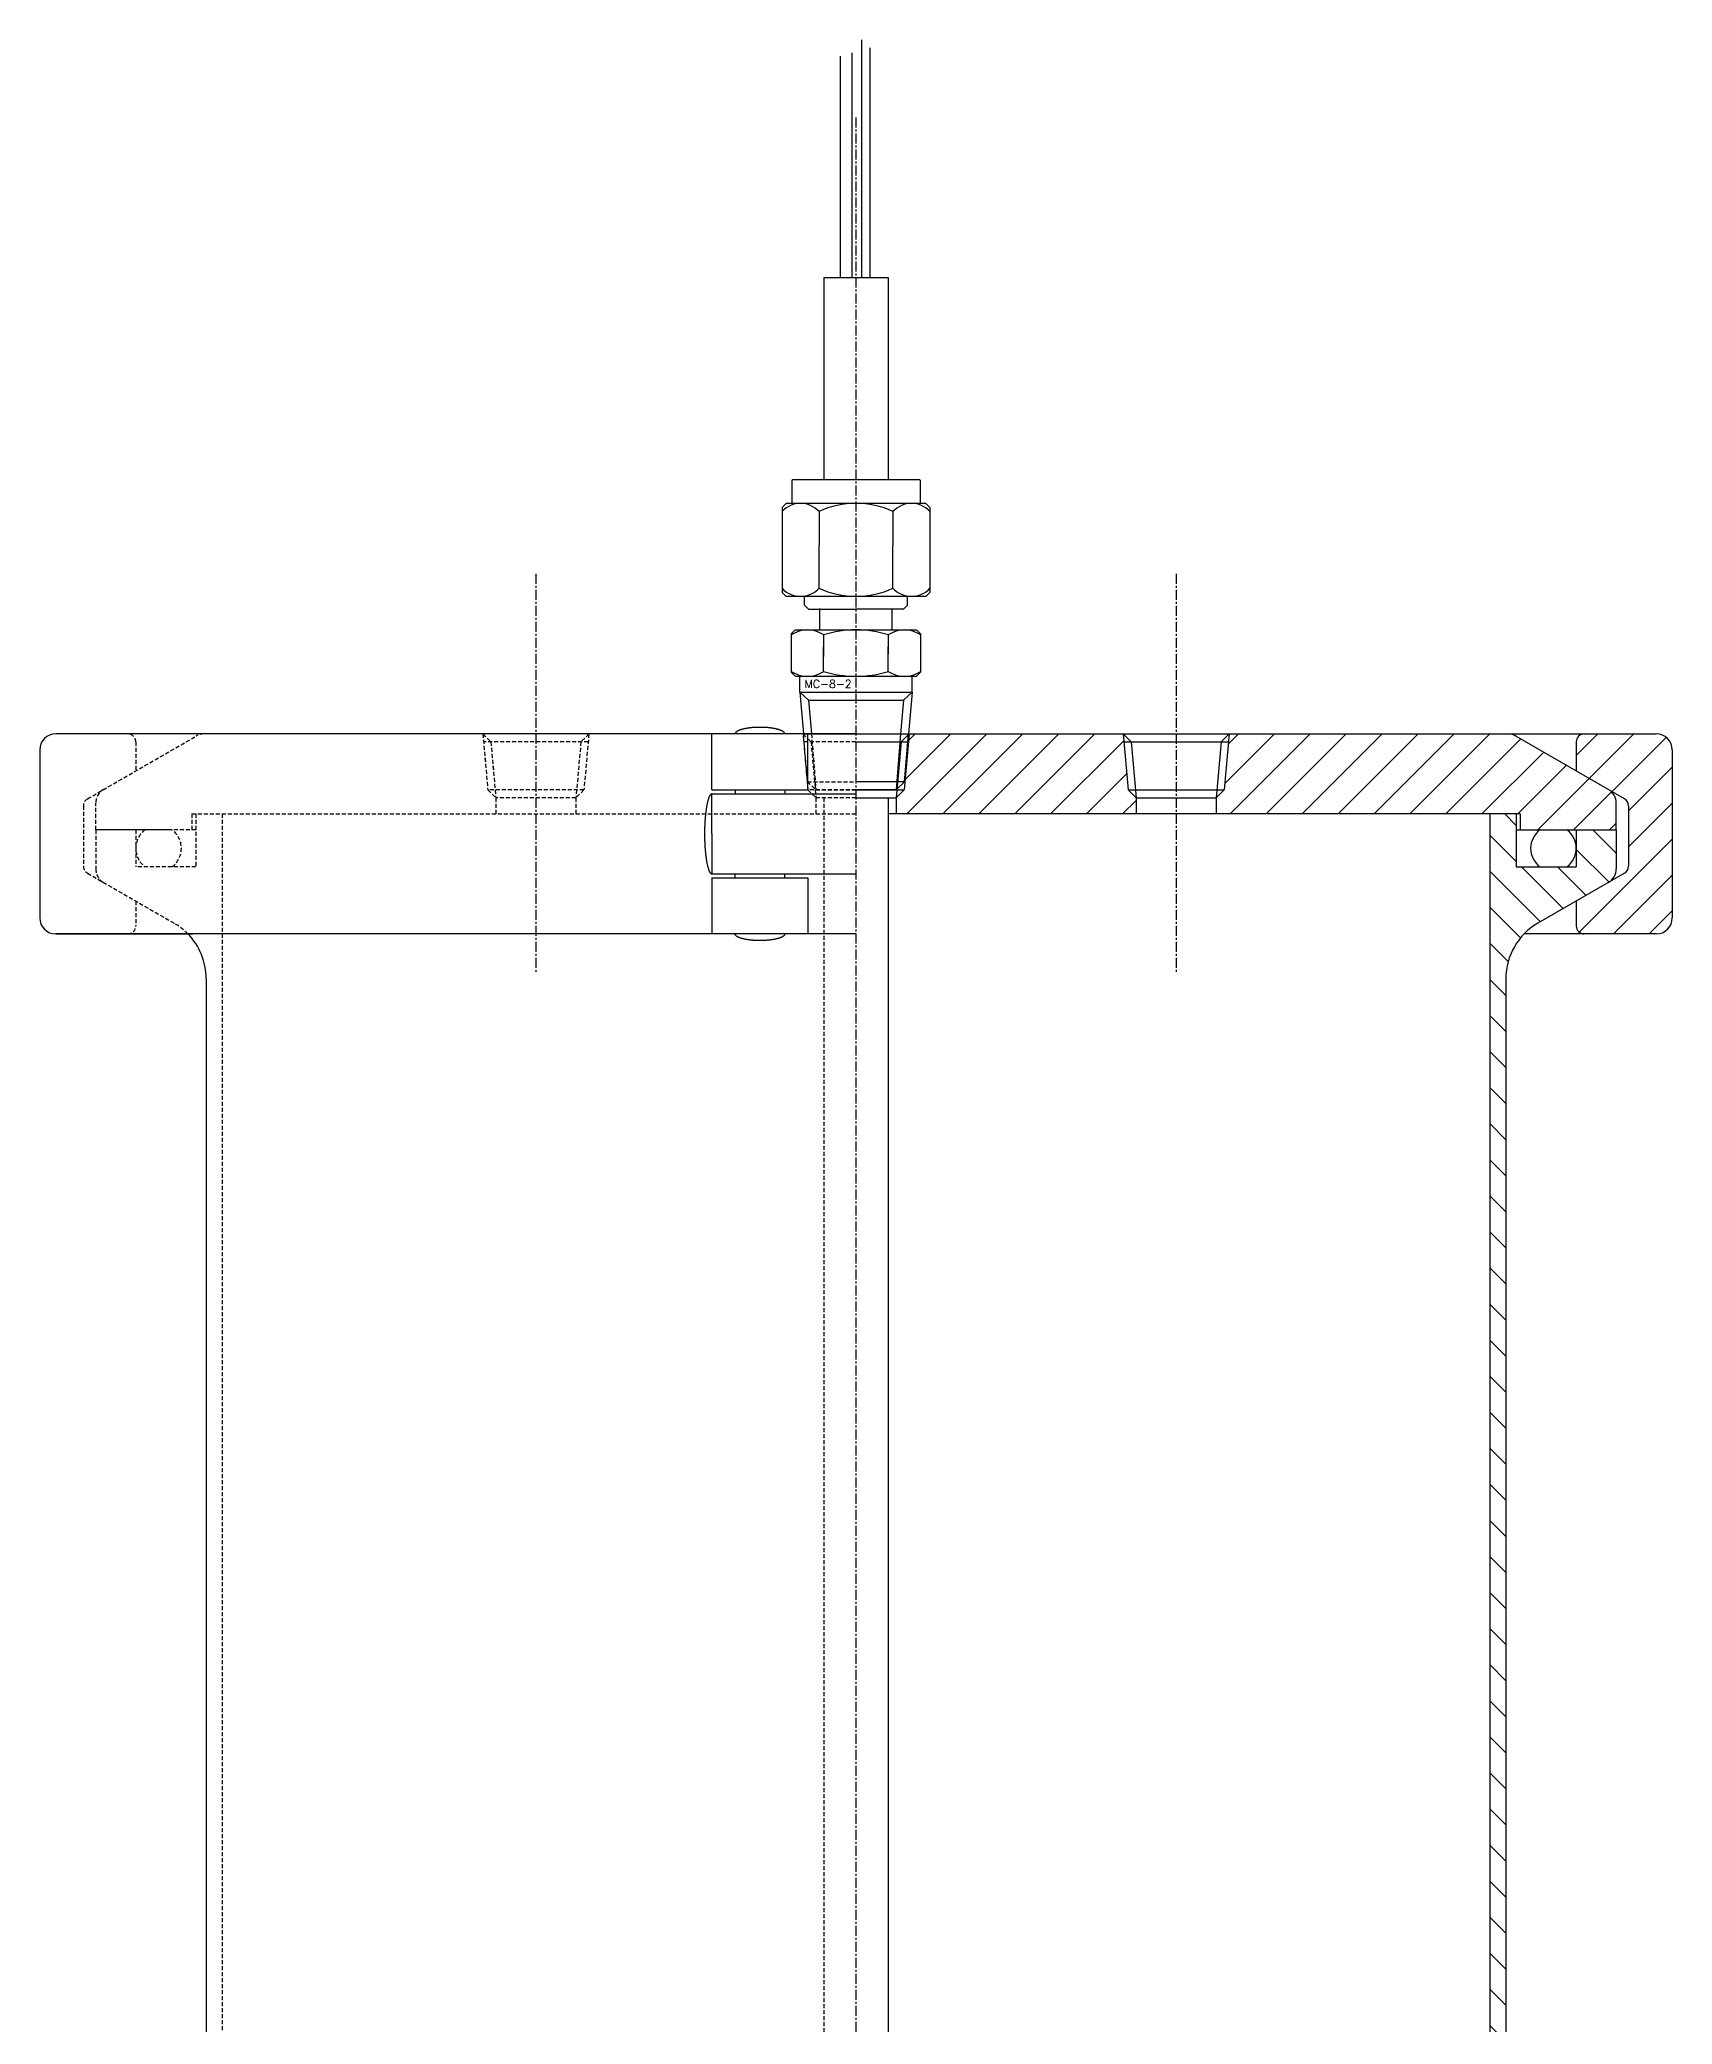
# Model space of a CAD drawing. Extents: x 248 to 542, y 18 to 818.
# Drawn here: x 314.5 to 518.5, y 266.3 to 514.3 of the extents above; entities that cross this region are included whole.
import ezdxf

# ---------------------------------------------------------------- set-up
doc = ezdxf.new("R2010")
doc.units = 0
doc.linetypes.add('CENTER', pattern=[2, 1.25, -0.25, 0.25, -0.25])
doc.linetypes.add('DASHED', pattern=[0.75, 0.5, -0.25])
doc.layers.get('0').update_dxf_attribs({"linetype": 'CONTINUOUS'})
doc.layers.add('CENTER', color=1, linetype='CENTER')
doc.styles.get("Standard").update_dxf_attribs({"font": 'txt.shx', "bigfont": 'bigfont.shx'})

# ---------------------------------------------------------------- blocks, each defined once
blk = doc.blocks.new('*X4')
at = {"color": 0, "linetype": 'CONTINUOUS'}
for p, q in [((422.61, 421.76), (428.37, 427.52)), ((422.86, 417.52), (432.86, 427.52)), ((423.05, 426.69), (423.88, 427.52)), ((427.35, 417.52), (437.35, 427.52)), ((431.84, 417.52), (441.84, 427.52)), ((436.33, 417.52), (446.33, 427.52)), ((440.82, 417.52), (449.95, 426.65)), ((462.57, 421.31), (468.78, 427.52)), ((463.01, 426.24), (464.29, 427.52)), ((463.27, 417.52), (473.27, 427.52)), ((467.76, 417.52), (477.76, 427.52)), ((472.25, 417.52), (482.25, 427.52)), ((476.74, 417.52), (486.74, 427.52)), ((481.23, 417.52), (491.23, 427.52)), ((485.72, 417.52), (495.72, 427.52)), ((490.21, 417.52), (499.59, 426.89)), ((506.5, 424.82), (509.19, 427.52)), ((508.13, 421.96), (513.68, 427.52)), ((510.98, 420.32), (517.74, 427.08)), ((494.7, 417.52), (502.44, 425.25)), ((445.31, 417.52), (450.32, 422.52)), ((499.19, 417.52), (505.28, 423.61)), ((501.68, 415.52), (508.13, 421.96)), ((513.04, 417.89), (518.5, 423.35)), ((449.8, 417.52), (451.5, 419.21)), ((506.17, 415.52), (510.92, 420.27)), ((513.04, 413.4), (518.5, 418.86)), ((506.87, 402.74), (518.5, 414.37)), ((510.67, 415.52), (511.5, 416.35)), ((511.14, 402.52), (518.5, 409.88)), ((515.63, 402.52), (518.5, 405.39))]:
    blk.add_line(p, q, dxfattribs=at)
blk = doc.blocks.new('*X10')
at = {"color": 0, "linetype": 'CONTINUOUS'}
for p, q in [((499, 416.08), (497.57, 417.52)), ((499, 411.58), (495.7, 414.88)), ((511.5, 412.6), (508.58, 415.52)), ((510.6, 409), (506.5, 413.09)), ((502.02, 404.05), (495.7, 410.37)), ((504.88, 405.69), (499.66, 410.92)), ((507.74, 407.34), (504.17, 410.92)), ((499.53, 402.03), (495.7, 405.86)), ((497.99, 399.06), (495.7, 401.35)), ((497.7, 394.84), (495.7, 396.84)), ((497.7, 390.34), (495.7, 392.34)), ((497.7, 385.83), (495.7, 387.83)), ((497.7, 381.32), (495.7, 383.32)), ((497.7, 376.81), (495.7, 378.81)), ((497.7, 372.31), (495.7, 374.31)), ((497.7, 367.8), (495.7, 369.8)), ((497.7, 363.29), (495.7, 365.29)), ((497.7, 358.78), (495.7, 360.78)), ((497.7, 354.27), (495.7, 356.27)), ((497.7, 349.77), (495.7, 351.77)), ((497.7, 345.26), (495.7, 347.26)), ((497.7, 340.75), (495.7, 342.75)), ((497.7, 336.24), (495.7, 338.24)), ((497.7, 331.74), (495.7, 333.74)), ((497.7, 327.23), (495.7, 329.23)), ((497.7, 322.72), (495.7, 324.72)), ((497.7, 318.21), (495.7, 320.21)), ((497.7, 313.7), (495.7, 315.7)), ((497.7, 309.2), (495.7, 311.2)), ((497.7, 304.69), (495.7, 306.69)), ((497.7, 300.18), (495.7, 302.18)), ((497.7, 295.67), (495.7, 297.67)), ((497.7, 291.17), (495.7, 293.17)), ((497.7, 286.66), (495.7, 288.66)), ((497.7, 282.15), (495.7, 284.15)), ((497.7, 277.64), (495.7, 279.64)), ((497.7, 273.13), (495.7, 275.13)), ((497.7, 268.63), (495.7, 270.63)), ((497.7, 264.12), (495.7, 266.12)), ((497.7, 259.61), (495.7, 261.61)), ((497.7, 255.1), (495.7, 257.1)), ((497.7, 250.59), (495.7, 252.59)), ((497.7, 246.09), (495.7, 248.09)), ((497.7, 241.58), (495.7, 243.58)), ((497.7, 237.07), (495.7, 239.07)), ((497.7, 232.56), (495.7, 234.56)), ((497.7, 228.06), (495.7, 230.06)), ((497.7, 223.55), (495.7, 225.55)), ((497.7, 219.04), (495.7, 221.04)), ((497.7, 214.53), (495.7, 216.53)), ((497.7, 210.02), (495.7, 212.02)), ((497.7, 205.52), (495.7, 207.52)), ((497.7, 201.01), (495.7, 203.01)), ((497.7, 196.5), (495.7, 198.5)), ((497.7, 191.99), (495.7, 193.99)), ((497.7, 187.49), (495.7, 189.49)), ((497.7, 182.98), (495.7, 184.98)), ((497.69, 178.48), (495.7, 180.47)), ((497.05, 174.61), (495.24, 176.43)), ((495.73, 171.43), (494.02, 173.14)), ((493.89, 168.76), (492.26, 170.39)), ((488.83, 164.8), (487.34, 166.29)), ((491.59, 166.55), (490.03, 168.11)), ((485.81, 163.31), (484.31, 164.81)), ((479.62, 160.49), (478.09, 162.02)), ((482.74, 161.87), (481.23, 163.38)), ((473.2, 157.9), (471.64, 159.45)), ((476.43, 159.17), (474.9, 160.7)), ((466.54, 155.54), (464.95, 157.13)), ((469.9, 156.69), (468.33, 158.26)), ((456.07, 152.49), (454.42, 154.13)), ((459.62, 153.44), (458, 155.06)), ((463.11, 154.46), (461.51, 156.06)), ((444.96, 150.07), (443.24, 151.79)), ((448.74, 150.8), (447.04, 152.5)), ((452.44, 151.61), (450.77, 153.28)), ((428.99, 148.01), (427.21, 149.79)), ((433.12, 148.38), (431.3, 150.21)), ((437.16, 148.86), (435.37, 150.65)), ((441.1, 149.42), (439.35, 151.18)), ((425.75, 146.74), (424.51, 147.98)), ((425.15, 142.83), (423.5, 144.48)), ((425.15, 138.32), (423.5, 139.97)), ((425.15, 133.82), (423.5, 135.47)), ((425.15, 129.31), (423.5, 130.96)), ((424.7, 125.25), (423.5, 126.45)), ((424.24, 121.21), (423.5, 121.94))]:
    blk.add_line(p, q, dxfattribs=at)
blk = doc.blocks.new('*U11')
at = {"color": 7, "linetype": 'CONTINUOUS'}
blk.add_text('MC-8-2', height=1, dxfattribs=at).set_placement((410.08, 433.27))

msp = doc.modelspace()

# ---------------------------------------------------------------- linework, layer by layer
at = {"color": 7, "linetype": 'CONTINUOUS'}
for p, q in [((417.25, 484.57), (417.25, 514.28)), ((414.56, 484.57), (414.56, 512.21)), ((416.01, 484.57), (416.01, 512.62)), ((418.29, 484.57), (418.29, 513.24)), ((412.5, 484.57), (420.5, 484.57)), ((412.5, 484.57), (412.5, 459.32)), ((420.5, 484.57), (420.5, 459.32)), ((408.5, 459.22), (408.6, 459.32)), ((408.5, 459.22), (408.5, 456.32)), ((408.6, 459.32), (424.4, 459.32)), ((424.5, 459.22), (424.4, 459.32)), ((424.5, 459.22), (424.5, 456.32)), ((407.26, 455.82), (407.76, 456.32)), ((407.26, 455.82), (407.26, 445.21)), ((425.24, 456.32), (407.76, 456.32)), ((411.88, 455.31), (411.88, 451.07)), ((411.88, 455.31), (411.88, 451.07)), ((421.12, 455.31), (421.12, 451.07)), ((425.74, 455.82), (425.24, 456.32)), ((425.74, 455.82), (425.74, 445.21)), ((411.88, 445.72), (411.88, 451.07)), ((421.12, 445.72), (421.12, 451.07)), ((407.76, 444.71), (407.26, 445.21)), ((425.24, 444.71), (407.76, 444.71)), ((410.07, 443.59), (410.07, 444.71)), ((422.93, 443.59), (422.93, 444.71)), ((425.24, 444.71), (425.74, 445.21)), ((410.57, 443.09), (410.07, 443.59)), ((410.57, 443.09), (416.5, 443.09)), ((412, 440.52), (412, 443.19)), ((422.43, 443.09), (416.5, 443.09)), ((421, 440.52), (421, 443.19)), ((422.43, 443.09), (422.93, 443.59)), ((408.42, 440.02), (408.92, 440.52)), ((408.42, 440.02), (408.42, 435.22)), ((408.92, 440.52), (424.08, 440.52)), ((410.5, 440.52), (422.5, 440.52)), ((412.46, 439.89), (412.46, 437.21)), ((412.46, 439.89), (412.46, 437.52)), ((420.54, 439.89), (420.54, 437.52)), ((420.54, 439.89), (420.54, 437.52)), ((424.08, 440.52), (424.58, 440.02)), ((424.58, 440.02), (424.58, 435.22)), ((412.46, 435.34), (412.46, 438.4)), ((420.54, 435.34), (420.54, 438.4)), ((408.42, 435.22), (408.92, 434.72)), ((408.92, 434.72), (424.08, 434.72)), ((408.92, 434.72), (424.08, 434.72)), ((409.5, 432.72), (409.5, 434.72)), ((410.5, 434.72), (422.5, 434.72)), ((411, 434.72), (422, 434.72)), ((423.5, 432.72), (423.5, 434.72)), ((424.08, 434.72), (424.58, 435.22)), ((409.5, 432.72), (409.93, 427.52)), ((409.5, 432.72), (410.58, 431.72)), ((409.5, 432.72), (423.5, 432.72)), ((410.58, 431.72), (410.93, 427.52)), ((410.58, 431.72), (422.42, 431.72)), ((422.42, 431.72), (422.07, 427.52)), ((423.5, 432.72), (422.42, 431.72)), ((423.5, 432.72), (423.07, 427.52)), ((325.5, 427.52), (316.5, 427.52)), ((335.03, 427.52), (325.5, 427.52)), ((416.5, 427.52), (335.03, 427.52)), ((398.5, 420.52), (398.5, 427.52)), ((409.93, 427.52), (423.07, 427.52)), ((410.5, 420.52), (410.5, 427.52)), ((416.5, 427.52), (497.97, 427.52)), ((422.07, 427.52), (421.5, 420.52)), ((423.13, 427.52), (422.13, 426.52)), ((423.13, 427.52), (422.5, 420.52)), ((422.58, 421.52), (423.07, 427.52)), ((449.88, 427.52), (450.5, 420.52)), ((449.88, 427.52), (450.88, 426.52)), ((449.88, 427.52), (463.13, 427.52)), ((449.88, 427.52), (450.5, 420.52)), ((449.88, 427.52), (450.88, 426.52)), ((463.13, 427.52), (462.13, 426.52)), ((463.13, 427.52), (462.13, 426.52)), ((463.13, 427.52), (462.5, 420.52)), ((463.13, 427.52), (462.5, 420.52)), ((497.97, 427.52), (507.5, 427.52)), ((512.54, 419.42), (498.97, 427.25)), ((507.5, 427.52), (516.5, 427.52)), ((314.5, 425.52), (314.5, 404.52)), ((416.5, 426.52), (423.04, 426.52)), ((422.13, 426.52), (421.5, 419.52)), ((449.96, 426.52), (463.04, 426.52)), ((449.97, 426.52), (463.04, 426.52)), ((450.88, 426.52), (451.5, 419.52)), ((450.88, 426.52), (451.5, 419.52)), ((462.13, 426.52), (461.5, 419.52)), ((462.13, 426.52), (461.5, 419.52)), ((506.5, 426.52), (506.5, 422.9)), ((518.5, 425.52), (518.5, 404.52)), ((398.5, 420.52), (410.5, 420.52)), ((398.5, 420.02), (416.5, 420.02)), ((398.5, 415.02), (398.5, 420.02)), ((401.4, 420.52), (401.4, 420.02)), ((401.4, 420.52), (401.4, 420.02)), ((401.4, 420.52), (401.4, 420.27)), ((407.6, 420.52), (407.6, 420.02)), ((422.58, 421.52), (416.5, 421.52)), ((416.5, 420.52), (422.5, 420.52)), ((421.5, 420.52), (416.5, 420.52)), ((421.5, 420.52), (416.5, 420.52)), ((416.5, 419.52), (421.5, 419.52)), ((420.5, 419.52), (420.5, 200.57)), ((422.58, 421.52), (421.5, 420.52)), ((422.5, 420.52), (421.5, 419.52)), ((421.5, 419.52), (421.5, 417.52)), ((450.5, 420.52), (462.5, 420.52)), ((450.5, 420.52), (451.5, 419.52)), ((450.5, 420.52), (462.5, 420.52)), ((450.5, 420.52), (451.5, 419.52)), ((451.5, 419.52), (451.5, 417.52)), ((451.5, 419.52), (461.5, 419.52)), ((451.5, 419.52), (451.5, 417.52)), ((451.5, 419.52), (461.5, 419.52)), ((462.5, 420.52), (461.5, 419.52)), ((462.5, 420.52), (461.5, 419.52)), ((461.5, 419.52), (461.5, 417.52)), ((461.5, 419.52), (461.5, 417.52)), ((499.5, 417.52), (420.5, 417.52)), ((495.7, 417.52), (495.7, 180.23)), ((499, 417.52), (499, 410.92)), ((499.5, 417.52), (499.5, 415.52)), ((511.5, 415.52), (511.5, 418.86)), ((513.04, 418.55), (513.04, 410.98)), ((398.5, 415.02), (398.5, 410.02)), ((499, 415.52), (511.5, 415.52)), ((502.5, 415.52), (511.5, 415.52)), ((506.5, 415.52), (506.5, 410.92)), ((511.5, 415.52), (511.5, 410.67)), ((398.5, 410.02), (416.5, 410.02)), ((398.5, 409.52), (410.5, 409.52)), ((398.5, 409.52), (398.5, 402.52)), ((401.4, 409.52), (401.4, 410.02)), ((401.4, 409.52), (401.4, 410.02)), ((401.4, 409.52), (401.4, 409.77)), ((407.6, 409.52), (407.6, 410.02)), ((410.5, 409.52), (410.5, 402.52)), ((499, 410.92), (506.5, 410.92)), ((512.54, 410.11), (501.7, 403.86)), ((506.5, 406.63), (506.5, 403.52)), ((416.5, 402.52), (316.5, 402.52)), ((316.5, 402.52), (325.5, 402.52)), ((325.5, 402.52), (333.63, 402.52)), ((507.5, 402.52), (499.97, 402.52)), ((516.5, 402.52), (507.5, 402.52)), ((335.3, 396.93), (335.3, 213.81)), ((497.7, 396.93), (497.7, 179.12))]:
    msp.add_line(p, q, dxfattribs=at)
at = {"color": 3, "linetype": 'DASHED'}
for p, q in [((320.47, 419.42), (334.03, 427.25)), ((369.87, 427.52), (370.87, 426.52)), ((369.87, 427.52), (370.5, 420.52)), ((369.88, 427.52), (370.88, 426.52)), ((369.88, 427.52), (370.5, 420.52)), ((383.13, 427.52), (382.13, 426.52)), ((383.13, 427.52), (382.13, 426.52)), ((383.13, 427.52), (382.5, 420.52)), ((383.13, 427.52), (382.5, 420.52)), ((409.88, 427.52), (410.5, 420.52)), ((409.88, 427.52), (410.88, 426.52)), ((410.42, 421.52), (409.93, 427.52)), ((410.93, 427.52), (411.5, 420.52)), ((326.5, 426.52), (326.5, 422.9)), ((383.04, 426.52), (369.96, 426.52)), ((383.04, 426.52), (369.96, 426.52)), ((370.87, 426.52), (371.5, 419.52)), ((370.88, 426.52), (371.5, 419.52)), ((382.13, 426.52), (381.5, 419.52)), ((382.13, 426.52), (381.5, 419.52)), ((416.5, 426.52), (409.96, 426.52)), ((410.88, 426.52), (411.5, 419.52)), ((382.5, 420.52), (370.5, 420.52)), ((370.5, 420.52), (371.5, 419.52)), ((382.5, 420.52), (370.5, 420.52)), ((370.5, 420.52), (371.5, 419.52)), ((381.5, 419.52), (371.5, 419.52)), ((371.5, 419.52), (371.5, 417.52)), ((381.5, 419.52), (371.5, 419.52)), ((371.5, 419.52), (371.5, 417.52)), ((382.5, 420.52), (381.5, 419.52)), ((382.5, 420.52), (381.5, 419.52)), ((381.5, 419.52), (381.5, 417.52)), ((381.5, 419.52), (381.5, 417.52)), ((410.42, 421.52), (411.5, 420.52)), ((410.42, 421.52), (416.5, 421.52)), ((416.5, 420.52), (410.5, 420.52)), ((410.5, 420.52), (411.5, 419.52)), ((411.5, 420.52), (416.5, 420.52)), ((411.5, 420.52), (416.5, 420.52)), ((416.5, 419.52), (411.5, 419.52)), ((411.5, 419.52), (411.5, 417.52)), ((412.5, 419.52), (412.5, 200.57)), ((319.97, 418.55), (319.97, 410.98)), ((321.5, 415.52), (321.5, 418.86)), ((333.5, 417.52), (416.5, 417.52)), ((333.5, 417.52), (333.5, 415.52)), ((334, 417.52), (334, 410.92)), ((337.3, 417.52), (337.3, 180.23)), ((334, 415.52), (321.5, 415.52)), ((330.5, 415.52), (321.5, 415.52)), ((321.5, 415.52), (321.5, 410.67)), ((326.5, 415.52), (326.5, 410.92)), ((320.47, 410.11), (331.3, 403.86)), ((334, 410.92), (326.5, 410.92)), ((326.5, 406.63), (326.5, 403.52))]:
    msp.add_line(p, q, dxfattribs=at)
at = {"color": 7, "linetype": 'CONTINUOUS'}
for points in [[(407.6, 427.52, 0), (407.6, 427.54, 0), (407.6, 427.56, 0), (407.59, 427.58, 0), (407.59, 427.6, 0), (407.58, 427.62, 0), (407.57, 427.64, 0), (407.55, 427.66, 0), (407.54, 427.68, 0), (407.53, 427.7, 0), (407.51, 427.72, 0), (407.49, 427.74, 0), (407.47, 427.75, 0), (407.44, 427.77, 0), (407.42, 427.79, 0), (407.39, 427.81, 0), (407.36, 427.83, 0), (407.33, 427.85, 0), (407.3, 427.87, 0), (407.27, 427.89, 0), (407.24, 427.9, 0), (407.2, 427.92, 0), (407.16, 427.94, 0), (407.12, 427.96, 0), (407.08, 427.97, 0), (407.04, 427.99, 0), (406.99, 428.01, 0), (406.94, 428.02, 0), (406.9, 428.04, 0), (406.85, 428.05, 0), (406.8, 428.07, 0), (406.75, 428.08, 0), (406.69, 428.1, 0), (406.64, 428.11, 0), (406.58, 428.13, 0), (406.53, 428.14, 0), (406.47, 428.15, 0), (406.41, 428.16, 0), (406.35, 428.18, 0), (406.29, 428.19, 0), (406.22, 428.2, 0), (406.16, 428.21, 0), (406.1, 428.22, 0), (406.03, 428.23, 0), (405.96, 428.24, 0), (405.89, 428.25, 0), (405.83, 428.26, 0), (405.76, 428.27, 0), (405.69, 428.28, 0), (405.62, 428.28, 0), (405.55, 428.29, 0), (405.47, 428.3, 0), (405.4, 428.3, 0), (405.33, 428.31, 0), (405.25, 428.31, 0), (405.18, 428.32, 0), (405.11, 428.32, 0), (405.03, 428.33, 0), (404.96, 428.33, 0), (404.88, 428.33, 0), (404.8, 428.33, 0), (404.73, 428.34, 0), (404.65, 428.34, 0), (404.58, 428.34, 0), (404.5, 428.34, 0), (404.42, 428.34, 0), (404.35, 428.34, 0), (404.27, 428.34, 0), (404.2, 428.33, 0), (404.12, 428.33, 0), (404.05, 428.33, 0), (403.97, 428.33, 0), (403.9, 428.32, 0), (403.82, 428.32, 0), (403.75, 428.31, 0), (403.67, 428.31, 0), (403.6, 428.3, 0), (403.53, 428.3, 0), (403.46, 428.29, 0), (403.38, 428.28, 0), (403.31, 428.28, 0), (403.24, 428.27, 0), (403.18, 428.26, 0), (403.11, 428.25, 0), (403.04, 428.24, 0), (402.97, 428.23, 0), (402.91, 428.22, 0), (402.84, 428.21, 0), (402.78, 428.2, 0), (402.72, 428.19, 0), (402.65, 428.18, 0), (402.59, 428.16, 0), (402.53, 428.15, 0), (402.48, 428.14, 0), (402.42, 428.13, 0), (402.36, 428.11, 0), (402.31, 428.1, 0), (402.26, 428.08, 0), (402.2, 428.07, 0), (402.15, 428.05, 0), (402.11, 428.04, 0), (402.06, 428.02, 0), (402.01, 428.01, 0), (401.97, 427.99, 0), (401.92, 427.97, 0), (401.88, 427.96, 0), (401.84, 427.94, 0), (401.8, 427.92, 0), (401.77, 427.9, 0), (401.73, 427.89, 0), (401.7, 427.87, 0), (401.67, 427.85, 0), (401.64, 427.83, 0), (401.61, 427.81, 0), (401.58, 427.79, 0), (401.56, 427.77, 0), (401.53, 427.75, 0), (401.51, 427.74, 0), (401.49, 427.72, 0), (401.48, 427.7, 0), (401.46, 427.68, 0), (401.45, 427.66, 0), (401.43, 427.64, 0), (401.42, 427.62, 0), (401.42, 427.6, 0), (401.41, 427.58, 0), (401.4, 427.56, 0), (401.4, 427.54, 0), (401.4, 427.52, 0)], [(398.5, 420.02, 0), (398.48, 420.01, 0), (398.46, 420.01, 0), (398.43, 420, 0), (398.41, 419.99, 0), (398.39, 419.98, 0), (398.37, 419.96, 0), (398.34, 419.94, 0), (398.32, 419.92, 0), (398.3, 419.89, 0), (398.28, 419.87, 0), (398.25, 419.83, 0), (398.23, 419.8, 0), (398.21, 419.76, 0), (398.19, 419.72, 0), (398.17, 419.68, 0), (398.15, 419.64, 0), (398.13, 419.59, 0), (398.11, 419.54, 0), (398.09, 419.48, 0), (398.07, 419.43, 0), (398.05, 419.37, 0), (398.03, 419.31, 0), (398.01, 419.24, 0), (397.99, 419.17, 0), (397.97, 419.1, 0), (397.95, 419.03, 0), (397.93, 418.96, 0), (397.92, 418.88, 0), (397.9, 418.8, 0), (397.88, 418.72, 0), (397.87, 418.64, 0), (397.85, 418.55, 0), (397.83, 418.46, 0), (397.82, 418.37, 0), (397.8, 418.28, 0), (397.79, 418.19, 0), (397.77, 418.09, 0), (397.76, 417.99, 0), (397.75, 417.9, 0), (397.73, 417.79, 0), (397.72, 417.69, 0), (397.71, 417.59, 0), (397.7, 417.48, 0), (397.69, 417.37, 0), (397.68, 417.26, 0), (397.67, 417.15, 0), (397.66, 417.04, 0), (397.65, 416.93, 0), (397.64, 416.82, 0), (397.63, 416.7, 0), (397.62, 416.58, 0), (397.62, 416.47, 0), (397.61, 416.35, 0), (397.61, 416.23, 0), (397.6, 416.11, 0), (397.6, 415.99, 0), (397.59, 415.87, 0), (397.59, 415.75, 0), (397.59, 415.63, 0), (397.58, 415.51, 0), (397.58, 415.38, 0), (397.58, 415.26, 0), (397.58, 415.14, 0), (397.58, 415.02, 0), (397.58, 414.89, 0), (397.58, 414.77, 0), (397.58, 414.65, 0), (397.58, 414.53, 0), (397.59, 414.4, 0), (397.59, 414.28, 0), (397.59, 414.16, 0), (397.6, 414.04, 0), (397.6, 413.92, 0), (397.61, 413.8, 0), (397.61, 413.68, 0), (397.62, 413.56, 0), (397.62, 413.45, 0), (397.63, 413.33, 0), (397.64, 413.22, 0), (397.65, 413.1, 0), (397.66, 412.99, 0), (397.67, 412.88, 0), (397.68, 412.77, 0), (397.69, 412.66, 0), (397.7, 412.55, 0), (397.71, 412.45, 0), (397.72, 412.34, 0), (397.73, 412.24, 0), (397.75, 412.14, 0), (397.76, 412.04, 0), (397.77, 411.94, 0), (397.79, 411.85, 0), (397.8, 411.75, 0), (397.82, 411.66, 0), (397.83, 411.57, 0), (397.85, 411.48, 0), (397.87, 411.39, 0), (397.88, 411.31, 0), (397.9, 411.23, 0), (397.92, 411.15, 0), (397.93, 411.07, 0), (397.95, 411, 0), (397.97, 410.93, 0), (397.99, 410.86, 0), (398.01, 410.79, 0), (398.03, 410.73, 0), (398.05, 410.67, 0), (398.07, 410.61, 0), (398.09, 410.55, 0), (398.11, 410.5, 0), (398.13, 410.44, 0), (398.15, 410.4, 0), (398.17, 410.35, 0), (398.19, 410.31, 0), (398.21, 410.27, 0), (398.23, 410.23, 0), (398.25, 410.2, 0), (398.28, 410.17, 0), (398.3, 410.14, 0), (398.32, 410.11, 0), (398.34, 410.09, 0), (398.37, 410.07, 0), (398.39, 410.05, 0), (398.41, 410.04, 0), (398.43, 410.03, 0), (398.46, 410.02, 0), (398.48, 410.02, 0), (398.5, 410.02, 0)], [(407.6, 402.52, 0), (407.6, 402.5, 0), (407.6, 402.48, 0), (407.59, 402.46, 0), (407.59, 402.44, 0), (407.58, 402.42, 0), (407.57, 402.4, 0), (407.55, 402.38, 0), (407.54, 402.36, 0), (407.53, 402.34, 0), (407.51, 402.32, 0), (407.49, 402.3, 0), (407.47, 402.28, 0), (407.44, 402.26, 0), (407.42, 402.24, 0), (407.39, 402.22, 0), (407.36, 402.2, 0), (407.33, 402.18, 0), (407.3, 402.17, 0), (407.27, 402.15, 0), (407.24, 402.13, 0), (407.2, 402.11, 0), (407.16, 402.09, 0), (407.12, 402.08, 0), (407.08, 402.06, 0), (407.04, 402.04, 0), (406.99, 402.03, 0), (406.94, 402.01, 0), (406.9, 401.99, 0), (406.85, 401.98, 0), (406.8, 401.96, 0), (406.75, 401.95, 0), (406.69, 401.94, 0), (406.64, 401.92, 0), (406.58, 401.91, 0), (406.53, 401.89, 0), (406.47, 401.88, 0), (406.41, 401.87, 0), (406.35, 401.86, 0), (406.29, 401.84, 0), (406.22, 401.83, 0), (406.16, 401.82, 0), (406.1, 401.81, 0), (406.03, 401.8, 0), (405.96, 401.79, 0), (405.89, 401.78, 0), (405.83, 401.77, 0), (405.76, 401.76, 0), (405.69, 401.76, 0), (405.62, 401.75, 0), (405.55, 401.74, 0), (405.47, 401.74, 0), (405.4, 401.73, 0), (405.33, 401.72, 0), (405.25, 401.72, 0), (405.18, 401.71, 0), (405.11, 401.71, 0), (405.03, 401.71, 0), (404.96, 401.7, 0), (404.88, 401.7, 0), (404.8, 401.7, 0), (404.73, 401.7, 0), (404.65, 401.69, 0), (404.58, 401.69, 0), (404.5, 401.69, 0), (404.42, 401.69, 0), (404.35, 401.69, 0), (404.27, 401.7, 0), (404.2, 401.7, 0), (404.12, 401.7, 0), (404.05, 401.7, 0), (403.97, 401.71, 0), (403.9, 401.71, 0), (403.82, 401.71, 0), (403.75, 401.72, 0), (403.67, 401.72, 0), (403.6, 401.73, 0), (403.53, 401.74, 0), (403.46, 401.74, 0), (403.38, 401.75, 0), (403.31, 401.76, 0), (403.24, 401.76, 0), (403.18, 401.77, 0), (403.11, 401.78, 0), (403.04, 401.79, 0), (402.97, 401.8, 0), (402.91, 401.81, 0), (402.84, 401.82, 0), (402.78, 401.83, 0), (402.72, 401.84, 0), (402.65, 401.86, 0), (402.59, 401.87, 0), (402.53, 401.88, 0), (402.48, 401.89, 0), (402.42, 401.91, 0), (402.36, 401.92, 0), (402.31, 401.94, 0), (402.26, 401.95, 0), (402.2, 401.96, 0), (402.15, 401.98, 0), (402.11, 401.99, 0), (402.06, 402.01, 0), (402.01, 402.03, 0), (401.97, 402.04, 0), (401.92, 402.06, 0), (401.88, 402.08, 0), (401.84, 402.09, 0), (401.8, 402.11, 0), (401.77, 402.13, 0), (401.73, 402.15, 0), (401.7, 402.17, 0), (401.67, 402.18, 0), (401.64, 402.2, 0), (401.61, 402.22, 0), (401.58, 402.24, 0), (401.56, 402.26, 0), (401.53, 402.28, 0), (401.51, 402.3, 0), (401.49, 402.32, 0), (401.48, 402.34, 0), (401.46, 402.36, 0), (401.45, 402.38, 0), (401.43, 402.4, 0), (401.42, 402.42, 0), (401.42, 402.44, 0), (401.41, 402.46, 0), (401.4, 402.48, 0), (401.4, 402.5, 0), (401.4, 402.52, 0)]]:
    msp.add_polyline3d(points, dxfattribs=at)
for centre, radius, start, end in [((409.57, 453.17), 3.15, 42.754, 137.246), ((416.5, 445.25), 11.07, 65.3297, 114.6703), ((423.43, 453.17), 3.15, 42.754, 137.246), ((409.57, 447.86), 3.15, 222.754, 317.246), ((416.5, 455.78), 11.07, 245.3297, 294.6703), ((423.43, 447.86), 3.15, 222.754, 317.246), ((410.44, 436.94), 3.58, 55.5829, 124.4171), ((416.5, 427.13), 13.39, 72.4267, 107.5733), ((422.56, 436.94), 3.58, 55.5829, 124.4171), ((410.44, 438.29), 3.58, 235.5829, 304.4171), ((416.5, 448.1), 13.39, 252.4267, 287.5733), ((422.56, 438.29), 3.58, 235.5829, 304.4171), ((316.5, 425.52), 2, 90, 180), ((497.97, 425.52), 2, 60, 90), ((507.5, 426.52), 1, 90, 180), ((516.5, 425.52), 2, 0, 90), ((509.5, 418.86), 2, 0, 60), ((512.04, 418.55), 1, 0, 60), ((503.65, 413.22), 2.85, 126.1944, 233.8056), ((503.65, 413.22), 2.85, 306.1944, 53.8056), ((509.5, 410.67), 2, 300, 0), ((512.04, 410.98), 1, 300, 0), ((316.5, 404.52), 2, 180, 270), ((516.5, 404.52), 2, 270, 0), ((327.3, 396.93), 8, 0, 44.2891), ((505.7, 396.93), 8, 120, 180), ((507.5, 403.52), 1, 180, 270)]:
    msp.add_arc(centre, radius, start, end, dxfattribs=at)
at = {"color": 3, "linetype": 'DASHED'}
for centre, radius, start, end in [((325.5, 426.52), 1, 0, 90), ((335.03, 425.52), 2, 90, 120), ((320.97, 418.55), 1, 120, 180), ((323.5, 418.86), 2, 120, 180), ((329.35, 413.22), 2.85, 126.1944, 233.8056), ((329.35, 413.22), 2.85, 306.1944, 53.8056), ((320.97, 410.98), 1, 180, 240), ((323.5, 410.67), 2, 180, 240), ((325.5, 403.52), 1, 270, 0), ((327.3, 396.93), 8, 44.2891, 60)]:
    msp.add_arc(centre, radius, start, end, dxfattribs=at)
at = {"layer": 'CENTER', "color": 1, "linetype": 'CENTER'}
for p, q in [((416.5, 504.57), (416.5, 42.52)), ((376.5, 447.52), (376.5, 397.62)), ((456.5, 447.52), (456.5, 397.62))]:
    msp.add_line(p, q, dxfattribs=at)

# ---------------------------------------------------------------- block references
at = {"color": 7, "linetype": 'CONTINUOUS'}
for name in ['*U11', '*X4', '*X10']:
    msp.add_blockref(name, (0, 0), dxfattribs=at)

doc.saveas('drawing.dxf')
